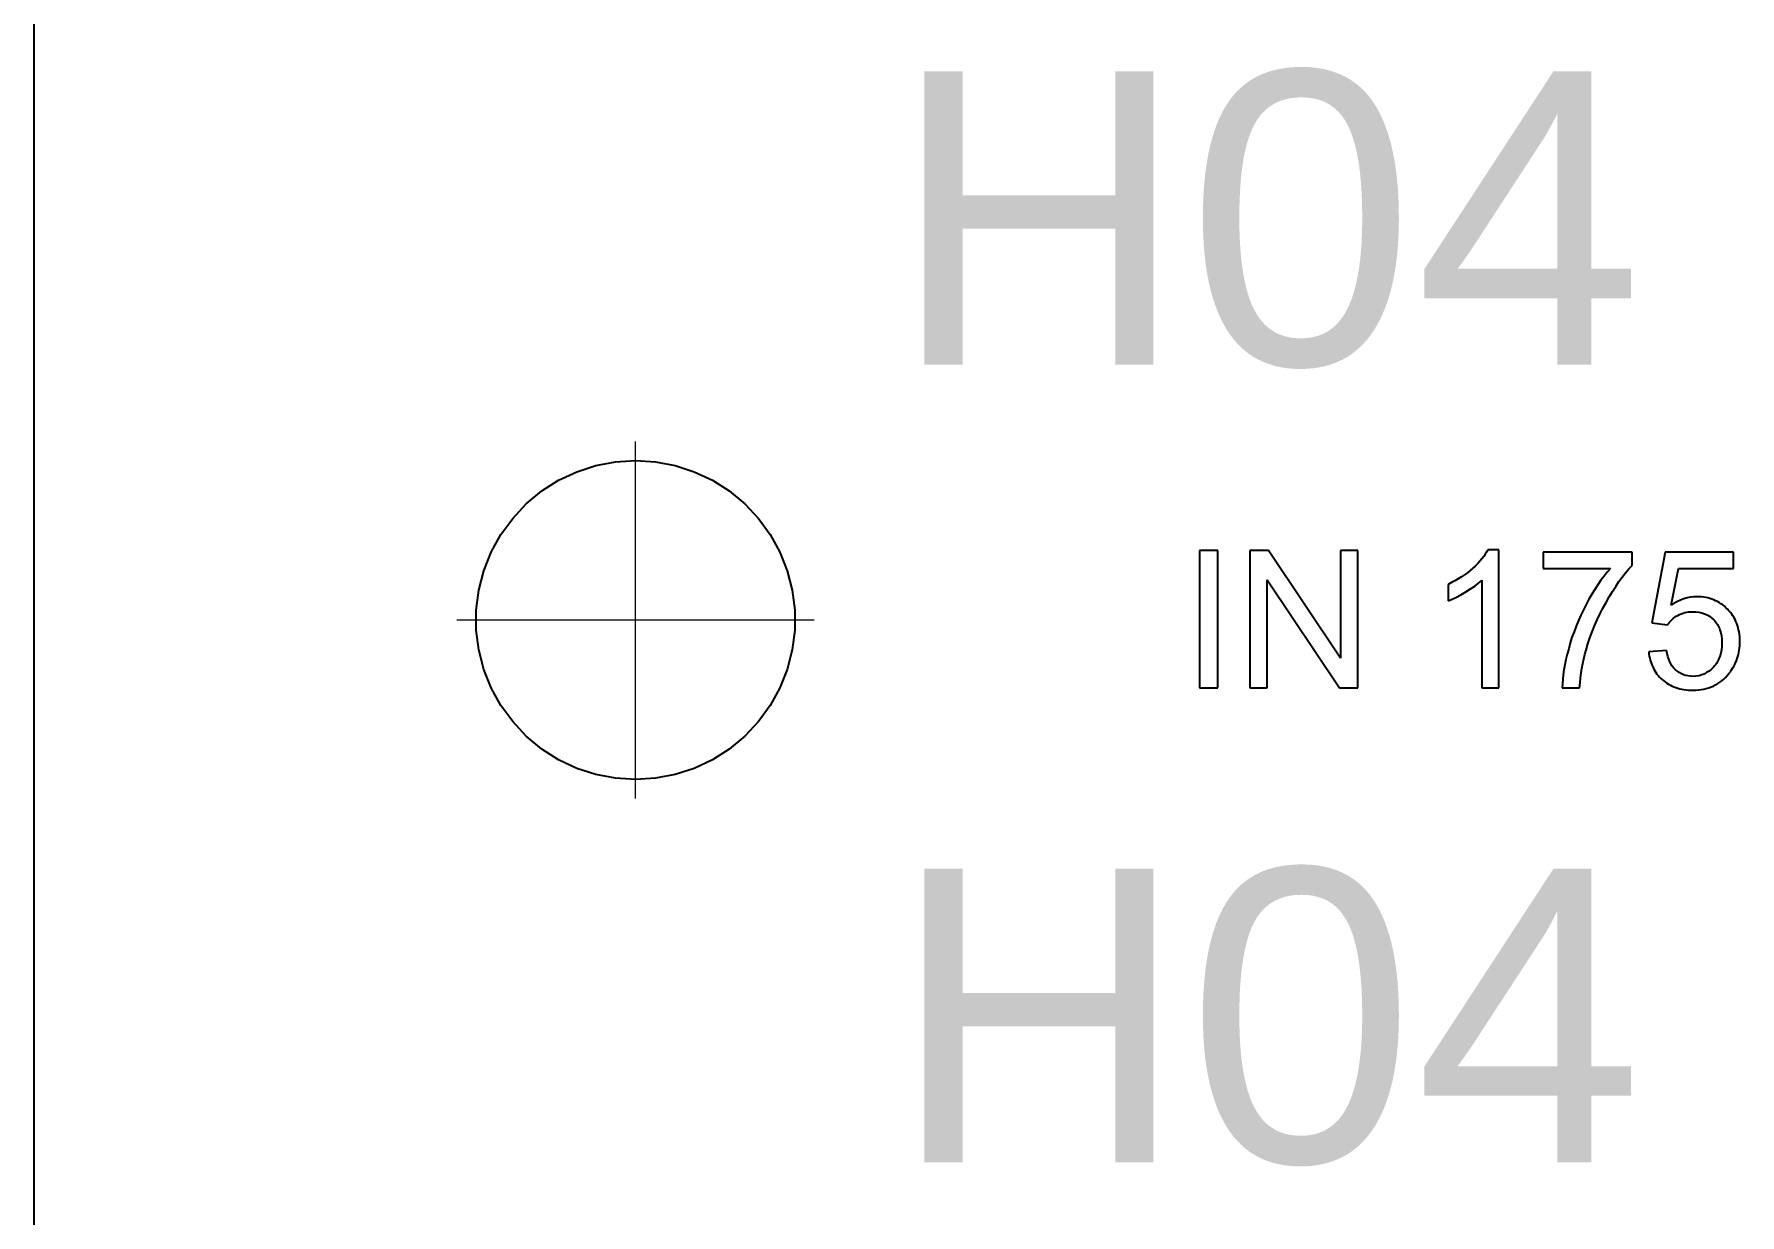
# Paper-space layout '01_三视图' of a CAD drawing. Header units: millimetres. Extents: x 8 to 451, y 8 to 289.
# Drawn here: x 149.75 to 163.12, y 216.3 to 225.55 of the extents above; entities that cross this region are included whole.
import ezdxf

# ---------------------------------------------------------------- set-up
doc = ezdxf.new("R2010")
doc.units = ezdxf.units.MM
doc.linetypes.add('WP_HIDDEN', pattern=[2.3, 1.5, -0.8])
for name, color, linetype, lineweight in [('ANNOTATIONS', 7, 'CONTINUOUS', 18), ('HIDDEN', 7, 'WP_HIDDEN', 13), ('VISIBLE', 7, 'CONTINUOUS', 25)]:
    doc.layers.add(name, color=color, linetype=linetype, lineweight=lineweight)
doc.styles.add('CJK', font='Arial Unicode.ttf')

psp = doc.layouts.new('01_三视图')

# ---------------------------------------------------------------- linework, layer by layer
at = {"layer": 'ANNOTATIONS'}
for p, q in [((154.463, 219.563), (154.463, 222.363)), ((153.063, 220.963), (155.863, 220.963))]:
    psp.add_line(p, q, dxfattribs=at)
at = {"layer": 'HIDDEN'}
psp.add_lwpolyline([(149.75, 138.75), (149.75, 246.25)], dxfattribs=at)
at = {"layer": 'VISIBLE'}
for points in [[(149.75, 140.25), (149.75, 246.25)], [(154.463, 219.713), (154.306, 219.723), (154.152, 219.752), (154.003, 219.8), (153.86, 219.867), (153.728, 219.951), (153.607, 220.051), (153.5, 220.166), (153.407, 220.293), (153.332, 220.43), (153.274, 220.576), (153.235, 220.728), (153.215, 220.884), (153.215, 221.041), (153.235, 221.197), (153.274, 221.349), (153.332, 221.495), (153.407, 221.632), (153.5, 221.759), (153.607, 221.874), (153.728, 221.974), (153.86, 222.058), (154.003, 222.125), (154.152, 222.173), (154.306, 222.203), (154.463, 222.213), (154.619, 222.203), (154.774, 222.173), (154.923, 222.125), (155.065, 222.058), (155.197, 221.974), (155.318, 221.874), (155.426, 221.759), (155.518, 221.632), (155.594, 221.495), (155.652, 221.349), (155.691, 221.197), (155.71, 221.041), (155.71, 220.884), (155.691, 220.728), (155.652, 220.576), (155.594, 220.43), (155.518, 220.293), (155.426, 220.166), (155.318, 220.051), (155.197, 219.951), (155.065, 219.867), (154.923, 219.8), (154.774, 219.752), (154.619, 219.723), (154.463, 219.713)], [(158.883, 221.508), (158.883, 220.431)], [(159.026, 221.508), (158.883, 221.508)], [(159.026, 220.431), (159.026, 221.508)], [(159.276, 221.508), (159.276, 220.431)], [(159.422, 221.508), (159.276, 221.508)], [(159.988, 220.663), (159.422, 221.508)], [(159.988, 221.508), (159.988, 220.663)], [(160.124, 221.508), (159.988, 221.508)], [(160.124, 220.431), (160.124, 221.508)], [(161.132, 221.495), (161.121, 221.478)], [(161.141, 221.513), (161.132, 221.495)], [(161.227, 221.513), (161.141, 221.513)], [(161.227, 220.431), (161.227, 221.513)], [(161.574, 221.494), (161.574, 221.367)], [(162.272, 221.494), (161.574, 221.494)], [(162.272, 221.391), (162.272, 221.494)], [(162.53, 221.494), (162.426, 220.94)], [(163.066, 221.494), (162.53, 221.494)], [(163.066, 221.367), (163.066, 221.494)], [(161.024, 221.369), (161.003, 221.35)], [(161.044, 221.387), (161.024, 221.369)], [(161.062, 221.406), (161.044, 221.387)], [(161.079, 221.424), (161.062, 221.406)], [(161.095, 221.442), (161.079, 221.424)], [(161.109, 221.46), (161.095, 221.442)], [(161.121, 221.478), (161.109, 221.46)], [(161.574, 221.367), (162.102, 221.367)], [(162.102, 221.367), (162.077, 221.338)], [(162.22, 221.332), (162.246, 221.363)], [(162.246, 221.363), (162.272, 221.391)], [(162.578, 221.078), (162.636, 221.367)], [(162.636, 221.367), (163.066, 221.367)], [(159.412, 221.278), (159.978, 220.431)], [(159.412, 220.431), (159.412, 221.278)], [(160.857, 221.256), (160.83, 221.242)], [(160.83, 221.242), (160.83, 221.114)], [(160.884, 221.27), (160.857, 221.256)], [(160.909, 221.285), (160.884, 221.27)], [(160.934, 221.3), (160.909, 221.285)], [(160.958, 221.316), (160.934, 221.3)], [(160.981, 221.333), (160.958, 221.316)], [(161.003, 221.35), (160.981, 221.333)], [(161.006, 221.206), (161.039, 221.228)], [(161.039, 221.228), (161.069, 221.251)], [(161.069, 221.251), (161.082, 221.262)], [(161.082, 221.262), (161.094, 221.274)], [(161.094, 221.274), (161.094, 220.431)], [(162.004, 221.239), (161.98, 221.203)], [(162.028, 221.274), (162.004, 221.239)], [(162.052, 221.307), (162.028, 221.274)], [(162.077, 221.338), (162.052, 221.307)], [(162.118, 221.187), (162.144, 221.226)], [(162.144, 221.226), (162.169, 221.264)], [(162.169, 221.264), (162.195, 221.299)], [(162.195, 221.299), (162.22, 221.332)], [(160.83, 221.114), (160.862, 221.127)], [(160.862, 221.127), (160.896, 221.143)], [(160.896, 221.143), (160.931, 221.161)], [(160.931, 221.161), (160.969, 221.183)], [(160.969, 221.183), (161.006, 221.206)], [(161.912, 221.085), (161.89, 221.043)], [(161.934, 221.126), (161.912, 221.085)], [(161.957, 221.166), (161.934, 221.126)], [(161.98, 221.203), (161.957, 221.166)], [(162.043, 221.055), (162.068, 221.1)], [(162.068, 221.1), (162.093, 221.145)], [(162.093, 221.145), (162.118, 221.187)], [(162.602, 221.094), (162.578, 221.078)], [(162.627, 221.107), (162.602, 221.094)], [(162.652, 221.119), (162.627, 221.107)], [(162.677, 221.128), (162.652, 221.119)], [(162.703, 221.136), (162.677, 221.128)], [(162.729, 221.141), (162.703, 221.136)], [(162.755, 221.144), (162.729, 221.141)], [(162.782, 221.145), (162.755, 221.144)], [(162.799, 221.145), (162.782, 221.145)], [(162.816, 221.144), (162.799, 221.145)], [(162.833, 221.142), (162.816, 221.144)], [(162.849, 221.139), (162.833, 221.142)], [(162.865, 221.136), (162.849, 221.139)], [(162.881, 221.132), (162.865, 221.136)], [(162.897, 221.127), (162.881, 221.132)], [(162.912, 221.121), (162.897, 221.127)], [(162.926, 221.114), (162.912, 221.121)], [(162.941, 221.107), (162.926, 221.114)], [(162.955, 221.099), (162.941, 221.107)], [(162.968, 221.09), (162.955, 221.099)], [(162.982, 221.081), (162.968, 221.09)], [(161.851, 220.958), (161.833, 220.915)], [(161.87, 221.001), (161.851, 220.958)], [(161.89, 221.043), (161.87, 221.001)], [(161.978, 220.916), (161.998, 220.963)], [(161.998, 220.963), (162.02, 221.009)], [(162.02, 221.009), (162.043, 221.055)], [(162.566, 220.946), (162.575, 220.956)], [(162.575, 220.956), (162.585, 220.966)], [(162.585, 220.966), (162.595, 220.975)], [(162.595, 220.975), (162.607, 220.984)], [(162.607, 220.984), (162.618, 220.992)], [(162.618, 220.992), (162.631, 220.999)], [(162.631, 220.999), (162.644, 221.006)], [(162.644, 221.006), (162.657, 221.012)], [(162.657, 221.012), (162.671, 221.017)], [(162.671, 221.017), (162.685, 221.021)], [(162.685, 221.021), (162.7, 221.024)], [(162.7, 221.024), (162.715, 221.027)], [(162.715, 221.027), (162.73, 221.028)], [(162.73, 221.028), (162.746, 221.028)], [(162.746, 221.028), (162.771, 221.027)], [(162.771, 221.027), (162.795, 221.024)], [(162.795, 221.024), (162.818, 221.019)], [(162.818, 221.019), (162.839, 221.012)], [(162.839, 221.012), (162.859, 221.003)], [(162.859, 221.003), (162.878, 220.992)], [(162.878, 220.992), (162.896, 220.978)], [(162.896, 220.978), (162.913, 220.963)], [(162.913, 220.963), (162.92, 220.955)], [(162.92, 220.955), (162.928, 220.946)], [(162.995, 221.07), (162.982, 221.081)], [(163.007, 221.059), (162.995, 221.07)], [(163.02, 221.048), (163.007, 221.059)], [(163.031, 221.035), (163.02, 221.048)], [(163.042, 221.022), (163.031, 221.035)], [(163.053, 221.009), (163.042, 221.022)], [(163.062, 220.995), (163.053, 221.009)], [(163.071, 220.981), (163.062, 220.995)], [(163.079, 220.966), (163.071, 220.981)], [(163.086, 220.951), (163.079, 220.966)], [(163.092, 220.936), (163.086, 220.951)], [(161.801, 220.827), (161.787, 220.783)], [(161.817, 220.871), (161.801, 220.827)], [(161.833, 220.915), (161.817, 220.871)], [(161.926, 220.775), (161.942, 220.822)], [(161.942, 220.822), (161.959, 220.87)], [(161.959, 220.87), (161.978, 220.916)], [(162.426, 220.94), (162.55, 220.924)], [(162.55, 220.924), (162.558, 220.935)], [(162.558, 220.935), (162.566, 220.946)], [(162.928, 220.946), (162.934, 220.937)], [(162.934, 220.937), (162.94, 220.927)], [(162.94, 220.927), (162.946, 220.918)], [(162.946, 220.918), (162.951, 220.907)], [(162.951, 220.907), (162.956, 220.897)], [(162.956, 220.897), (162.96, 220.886)], [(162.96, 220.886), (162.967, 220.863)], [(162.967, 220.863), (162.972, 220.838)], [(162.972, 220.838), (162.975, 220.812)], [(163.098, 220.92), (163.092, 220.936)], [(163.103, 220.904), (163.098, 220.92)], [(163.107, 220.887), (163.103, 220.904)], [(163.111, 220.87), (163.107, 220.887)], [(163.113, 220.852), (163.111, 220.87)], [(163.115, 220.834), (163.113, 220.852)], [(163.116, 220.815), (163.115, 220.834)], [(161.764, 220.694), (161.754, 220.652)], [(161.775, 220.738), (161.764, 220.694)], [(161.787, 220.783), (161.775, 220.738)], [(161.893, 220.658), (161.902, 220.693)], [(161.902, 220.693), (161.912, 220.727)], [(161.912, 220.727), (161.926, 220.775)], [(162.541, 220.725), (162.402, 220.713)], [(162.402, 220.713), (162.404, 220.696)], [(162.404, 220.696), (162.407, 220.68)], [(162.546, 220.7), (162.541, 220.725)], [(162.552, 220.677), (162.546, 220.7)], [(162.967, 220.702), (162.96, 220.677)], [(162.972, 220.728), (162.967, 220.702)], [(162.975, 220.755), (162.972, 220.728)], [(162.975, 220.812), (162.976, 220.784)], [(162.976, 220.784), (162.975, 220.755)], [(163.1, 220.676), (163.105, 220.692)], [(163.105, 220.692), (163.108, 220.709)], [(163.108, 220.709), (163.111, 220.726)], [(163.111, 220.726), (163.114, 220.743)], [(163.114, 220.743), (163.115, 220.76)], [(163.115, 220.76), (163.116, 220.778)], [(163.117, 220.796), (163.116, 220.815)], [(163.116, 220.778), (163.117, 220.796)], [(161.738, 220.571), (161.733, 220.534)], [(161.745, 220.611), (161.738, 220.571)], [(161.754, 220.652), (161.745, 220.611)], [(161.873, 220.548), (161.879, 220.586)], [(161.879, 220.586), (161.886, 220.622)], [(161.886, 220.622), (161.893, 220.658)], [(162.407, 220.68), (162.41, 220.664)], [(162.41, 220.664), (162.414, 220.649)], [(162.414, 220.649), (162.418, 220.634)], [(162.418, 220.634), (162.424, 220.619)], [(162.424, 220.619), (162.429, 220.605)], [(162.429, 220.605), (162.436, 220.591)], [(162.436, 220.591), (162.442, 220.577)], [(162.442, 220.577), (162.45, 220.564)], [(162.45, 220.564), (162.458, 220.552)], [(162.458, 220.552), (162.467, 220.539)], [(162.559, 220.656), (162.552, 220.677)], [(162.567, 220.636), (162.559, 220.656)], [(162.576, 220.618), (162.567, 220.636)], [(162.587, 220.601), (162.576, 220.618)], [(162.599, 220.586), (162.587, 220.601)], [(162.613, 220.573), (162.599, 220.586)], [(162.627, 220.561), (162.613, 220.573)], [(162.642, 220.55), (162.627, 220.561)], [(162.658, 220.541), (162.642, 220.55)], [(162.856, 220.55), (162.847, 220.544)], [(162.875, 220.562), (162.856, 220.55)], [(162.893, 220.577), (162.875, 220.562)], [(162.91, 220.593), (162.893, 220.577)], [(162.918, 220.603), (162.91, 220.593)], [(162.926, 220.612), (162.918, 220.603)], [(162.933, 220.622), (162.926, 220.612)], [(162.939, 220.632), (162.933, 220.622)], [(162.945, 220.643), (162.939, 220.632)], [(162.95, 220.654), (162.945, 220.643)], [(162.955, 220.665), (162.95, 220.654)], [(162.96, 220.677), (162.955, 220.665)], [(163.031, 220.543), (163.042, 220.557)], [(163.042, 220.557), (163.051, 220.571)], [(163.051, 220.571), (163.06, 220.585)], [(163.06, 220.585), (163.069, 220.599)], [(163.069, 220.599), (163.076, 220.614)], [(163.076, 220.614), (163.083, 220.629)], [(163.083, 220.629), (163.09, 220.644)], [(163.09, 220.644), (163.095, 220.66)], [(163.095, 220.66), (163.1, 220.676)], [(158.883, 220.431), (159.026, 220.431)], [(159.276, 220.431), (159.412, 220.431)], [(159.978, 220.431), (160.124, 220.431)], [(161.094, 220.431), (161.227, 220.431)], [(161.726, 220.464), (161.725, 220.431)], [(161.725, 220.431), (161.861, 220.431)], [(161.729, 220.498), (161.726, 220.464)], [(161.733, 220.534), (161.729, 220.498)], [(161.861, 220.431), (161.864, 220.471)], [(161.864, 220.471), (161.868, 220.51)], [(161.868, 220.51), (161.873, 220.548)], [(162.467, 220.539), (162.476, 220.528)], [(162.476, 220.528), (162.487, 220.516)], [(162.487, 220.516), (162.497, 220.505)], [(162.497, 220.505), (162.509, 220.495)], [(162.509, 220.495), (162.52, 220.485)], [(162.52, 220.485), (162.533, 220.476)], [(162.533, 220.476), (162.545, 220.467)], [(162.545, 220.467), (162.558, 220.459)], [(162.558, 220.459), (162.572, 220.452)], [(162.572, 220.452), (162.586, 220.445)], [(162.586, 220.445), (162.6, 220.439)], [(162.6, 220.439), (162.615, 220.433)], [(162.615, 220.433), (162.63, 220.428)], [(162.63, 220.428), (162.646, 220.424)], [(162.646, 220.424), (162.662, 220.421)], [(162.675, 220.534), (162.658, 220.541)], [(162.662, 220.421), (162.678, 220.418)], [(162.692, 220.529), (162.675, 220.534)], [(162.678, 220.418), (162.695, 220.416)], [(162.71, 220.525), (162.692, 220.529)], [(162.695, 220.416), (162.713, 220.414)], [(162.729, 220.522), (162.71, 220.525)], [(162.748, 220.521), (162.729, 220.522)], [(162.772, 220.523), (162.748, 220.521)], [(162.794, 220.526), (162.772, 220.523)], [(162.792, 220.415), (162.813, 220.417)], [(162.805, 220.528), (162.794, 220.526)], [(162.816, 220.532), (162.805, 220.528)], [(162.813, 220.417), (162.833, 220.421)], [(162.826, 220.535), (162.816, 220.532)], [(162.837, 220.539), (162.826, 220.535)], [(162.833, 220.421), (162.853, 220.425)], [(162.847, 220.544), (162.837, 220.539)], [(162.853, 220.425), (162.872, 220.431)], [(162.872, 220.431), (162.891, 220.438)], [(162.891, 220.438), (162.909, 220.445)], [(162.909, 220.445), (162.926, 220.454)], [(162.926, 220.454), (162.943, 220.464)], [(162.943, 220.464), (162.959, 220.475)], [(162.959, 220.475), (162.975, 220.486)], [(162.975, 220.486), (162.99, 220.499)], [(162.99, 220.499), (163.004, 220.513)], [(163.004, 220.513), (163.018, 220.528)], [(163.018, 220.528), (163.031, 220.543)], [(162.713, 220.414), (162.73, 220.413)], [(162.73, 220.413), (162.748, 220.413)], [(162.748, 220.413), (162.771, 220.413)], [(162.771, 220.413), (162.792, 220.415)]]:
    psp.add_lwpolyline(points, dxfattribs=at)

# ---------------------------------------------------------------- texts
at = {"layer": 'ANNOTATIONS', "style": 'CJK'}
for p in [(156.463, 222.963), (156.463, 216.713)]:
    psp.add_text('H04', height=2.3, dxfattribs=at).set_placement(p)

doc.saveas('drawing.dxf')
